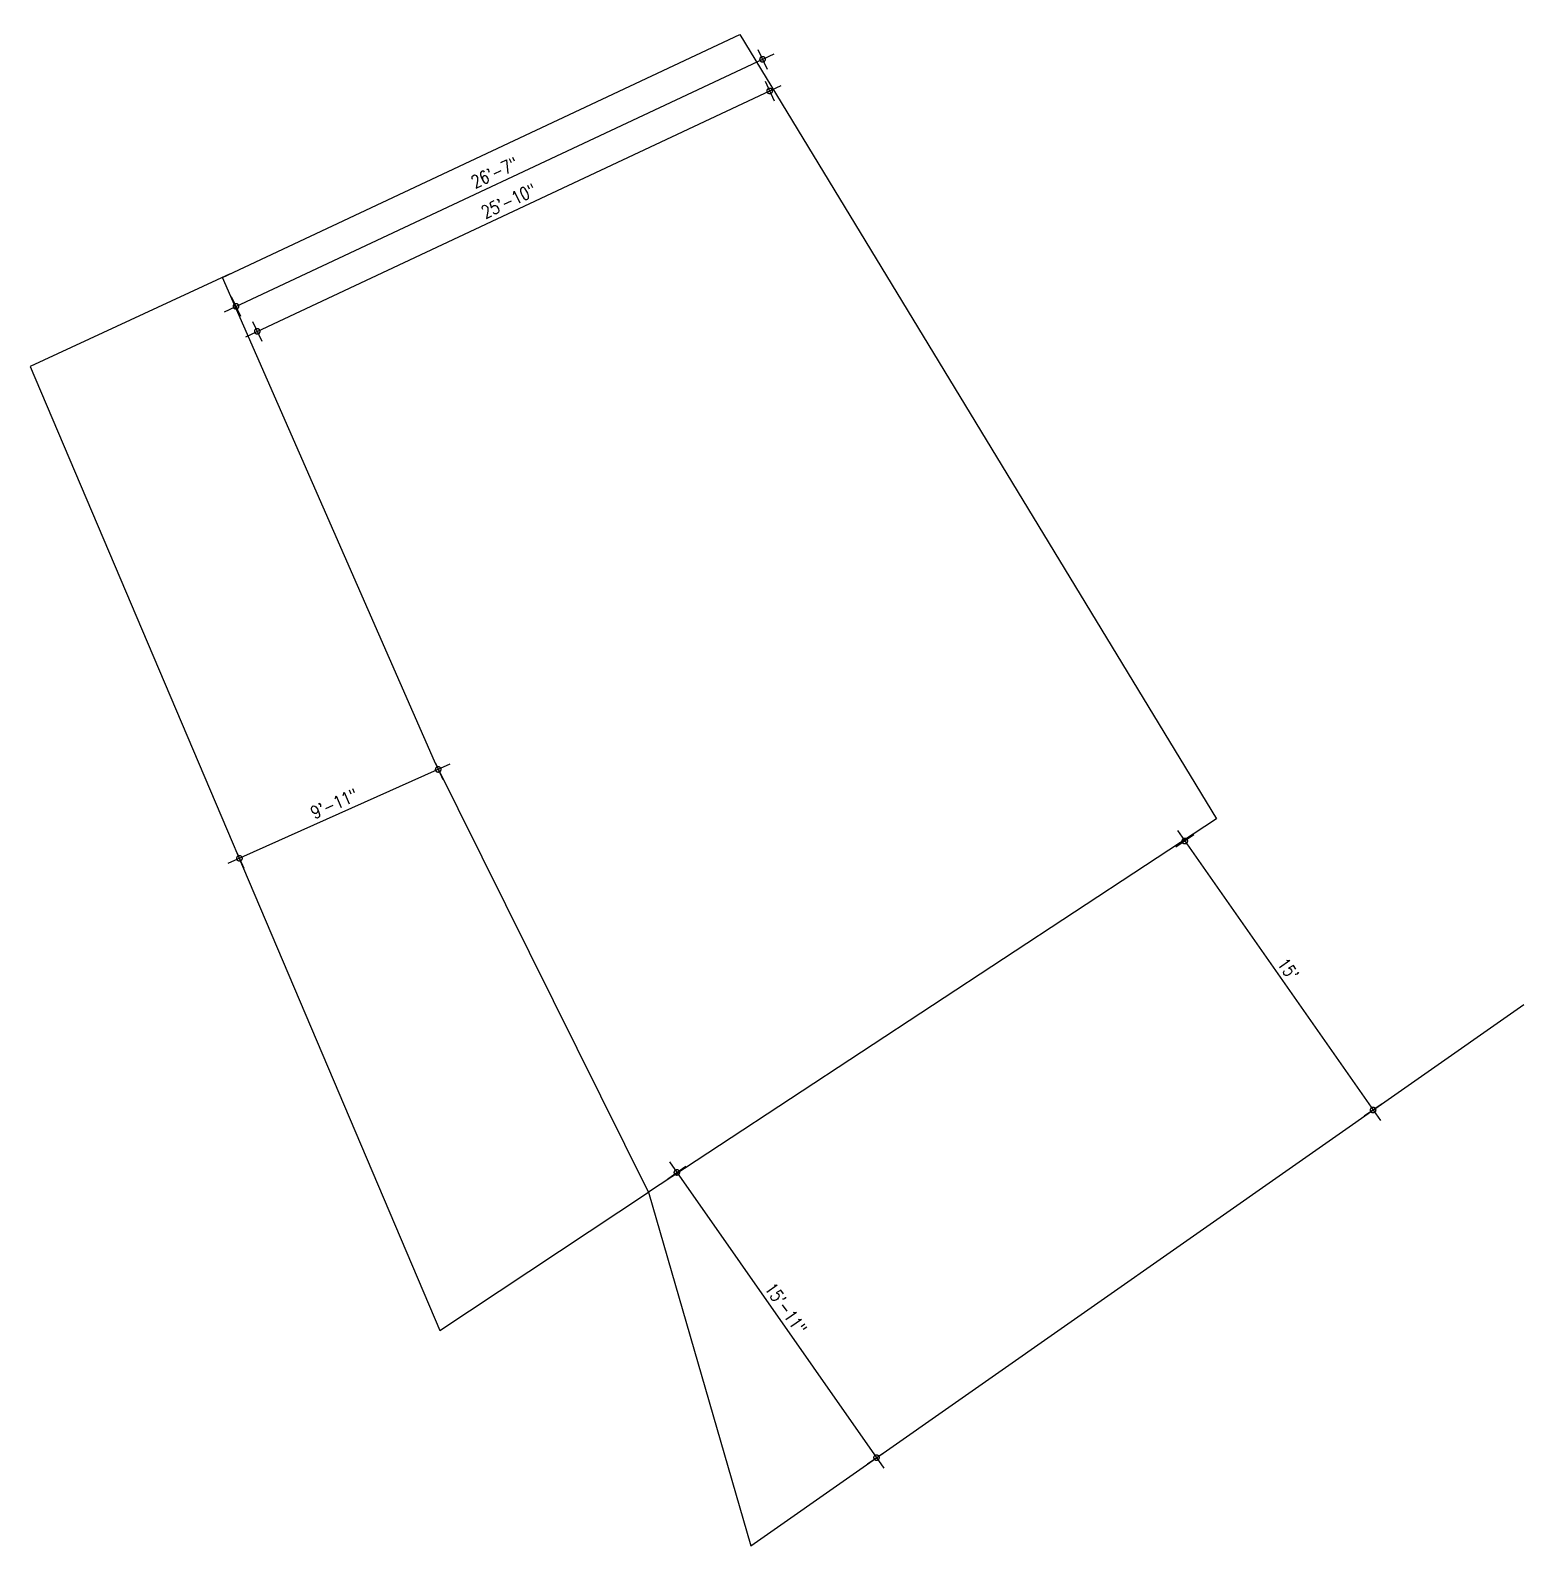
# Model space of a CAD drawing. Header units: inches. Extents: x -5096374 to -5070857, y -3259973 to -3243900.
# Drawn here: x -5089647 to -5088829, y -3244730 to -3243900 of the extents above; entities that cross this region are included whole.
import ezdxf

# ---------------------------------------------------------------- set-up
doc = ezdxf.new("R2010")
doc.units = ezdxf.units.IN
doc.header["$LTSCALE"] = 2
doc.header["$MEASUREMENT"] = 0
doc.header["$PDMODE"] = 34
doc.layers.get('0').update_dxf_attribs({"linetype": 'CONTINUOUS'})
doc.layers.get('DEFPOINTS').update_dxf_attribs({"color": 141, "linetype": 'CONTINUOUS'})
doc.styles.add('ROMANS', font='Romans.shx', dxfattribs={"width": 0.8})
doc.dimstyles.new('8 SCALE', dxfattribs={"dimscale": 0, "dimtxt": 7, "dimasz": 6, "dimexe": 6, "dimexo": 2, "dimgap": 2, "dimtad": 1, "dimdec": 0, "dimzin": 0, "dimdsep": 46, "dimlunit": 4, "dimtxsty": 'ROMANS', "dimblk": 'DOTSMALL', "dimcen": 0, "dimdle": 7, "dimclrd": 8, "dimclre": 8, "dimclrt": 3, "dimadec": 0, "dimazin": 0, "dimtfac": 1, "dimtdec": 0, "dimtofl": 0, "dimtmove": 2, "dimatfit": 3, "dimfxl": 6, "dimfxlon": 1, "dimtolj": 1, "dimtzin": 0, "dimarcsym": 0})

# ---------------------------------------------------------------- blocks, each defined once
blk = doc.blocks.new('_DOTSMALL')
at = {"color": 0, "linetype": 'ByBlock', "const_width": 0.5}
blk.add_lwpolyline([(-0.0625, 0, 1), (0.0625, 0, 1)], format="xyb", close=True, dxfattribs=at)
blk = doc.blocks.new('*D207')
at = {"color": 8, "lineweight": -2, "ltscale": 0.5, "transparency": 16777216}
for p, q in [((-5089009.38, -3244340.43), (-5089019.21, -3244347.31)), ((-5089018.31, -3244338.14), (-5088907.07, -3244497.01)), ((-5088906.17, -3244487.83), (-5088916, -3244494.72))]:
    blk.add_line(p, q, dxfattribs=at)
at = {"layer": 'DEFPOINTS', "color": 0, "ltscale": 0.5, "transparency": 16777216}
for p in [(-5088994.58, -3244330.07), (-5088891.38, -3244477.48), (-5088911.09, -3244491.28)]:
    blk.add_point(p, dxfattribs=at)
at = {"color": 8, "lineweight": -2, "ltscale": 0.5, "transparency": 16777216, "xscale": 6, "yscale": 6, "zscale": 6}
for p, rotation in [((-5089014.29, -3244343.87), 124.9976035036696), ((-5088911.09, -3244491.28), 304.9976035036696)]:
    blk.add_blockref('_DOTSMALL', p, dxfattribs=dict(at, rotation=rotation))
at = {"color": 3, "ltscale": 0.5, "transparency": 16777216, "insert": (-5088957.64, -3244414.04), "char_height": 7, "attachment_point": 5, "rotation": 304.9976, "style": 'ROMANS'}
blk.add_mtext("\\A1;15'", dxfattribs=at)
blk = doc.blocks.new('*D208')
at = {"color": 8, "lineweight": -2, "ltscale": 0.5, "transparency": 16777216}
for p, q in [((-5089417.07, -3244301.77), (-5089538.79, -3244356.19)), ((-5089425.03, -3244301.12), (-5089421.01, -3244310.1)), ((-5089533.97, -3244349.83), (-5089529.95, -3244358.81))]:
    blk.add_line(p, q, dxfattribs=at)
at = {"layer": 'DEFPOINTS', "color": 0, "ltscale": 0.5, "transparency": 16777216}
for p in [(-5089425.85, -3244299.29), (-5089534.78, -3244348), (-5089532.4, -3244353.34)]:
    blk.add_point(p, dxfattribs=at)
at = {"color": 8, "lineweight": -2, "ltscale": 0.5, "transparency": 16777216, "xscale": 6, "yscale": 6, "zscale": 6}
for p, rotation in [((-5089423.46, -3244304.63), 24.09119559134611), ((-5089532.4, -3244353.34), 204.0911955913461)]:
    blk.add_blockref('_DOTSMALL', p, dxfattribs=dict(at, rotation=rotation))
at = {"color": 3, "ltscale": 0.5, "transparency": 16777216, "insert": (-5089480.45, -3244323.35), "char_height": 7, "attachment_point": 5, "rotation": 24.0912, "style": 'ROMANS'}
blk.add_mtext('\\A1;9\'-11"', dxfattribs=at)
blk = doc.blocks.new('*D243')
at = {"color": 8, "lineweight": -2, "ltscale": 0.5, "transparency": 16777216}
for p, q in [((-5089528.98, -3244067.52), (-5089235.47, -3243929.84)), ((-5089244.36, -3243927.38), (-5089239.26, -3243938.24)), ((-5089525.19, -3244059.12), (-5089520.09, -3244069.98))]:
    blk.add_line(p, q, dxfattribs=at)
at = {"layer": 'DEFPOINTS', "color": 0, "ltscale": 0.5, "transparency": 16777216}
for p in [(-5089256.63, -3243901.21), (-5089241.81, -3243932.81), (-5089537.46, -3244032.95)]:
    blk.add_point(p, dxfattribs=at)
at = {"color": 8, "lineweight": -2, "ltscale": 0.5, "transparency": 16777216, "xscale": 6, "yscale": 6, "zscale": 6}
for p, rotation in [((-5089241.81, -3243932.81), 25.13112492566933), ((-5089522.64, -3244064.55), 205.1311249256693)]:
    blk.add_blockref('_DOTSMALL', p, dxfattribs=dict(at, rotation=rotation))
at = {"color": 3, "ltscale": 0.5, "transparency": 16777216, "insert": (-5089384.84, -3243993.1), "char_height": 7, "attachment_point": 5, "rotation": 25.13112, "style": 'ROMANS'}
blk.add_mtext('\\A1;25\'-10"', dxfattribs=at)
blk = doc.blocks.new('*D244')
at = {"color": 8, "lineweight": -2, "ltscale": 0.5, "transparency": 16777216}
for p, q in [((-5089540.65, -3244053.79), (-5089239.36, -3243912.47)), ((-5089248.25, -3243910.01), (-5089243.15, -3243920.88)), ((-5089536.86, -3244045.38), (-5089531.76, -3244056.25))]:
    blk.add_line(p, q, dxfattribs=at)
at = {"layer": 'DEFPOINTS', "color": 0, "ltscale": 0.5, "transparency": 16777216}
for p in [(-5089253.14, -3243899.58), (-5089245.7, -3243915.45), (-5089541.76, -3244034.95)]:
    blk.add_point(p, dxfattribs=at)
at = {"color": 8, "lineweight": -2, "ltscale": 0.5, "transparency": 16777216, "xscale": 6, "yscale": 6, "zscale": 6}
for p, rotation in [((-5089245.7, -3243915.45), 25.12817336852892), ((-5089534.31, -3244050.82), 205.1281733685289)]:
    blk.add_blockref('_DOTSMALL', p, dxfattribs=dict(at, rotation=rotation))
at = {"color": 3, "ltscale": 0.5, "transparency": 16777216, "insert": (-5089392.62, -3243977.55), "char_height": 7, "attachment_point": 5, "rotation": 25.12817, "style": 'ROMANS'}
blk.add_mtext('\\A1;26\'-7"', dxfattribs=at)
blk = doc.blocks.new('*D274')
at = {"color": 8, "lineweight": -2, "ltscale": 0.5, "transparency": 16777216}
for p, q in [((-5089296.68, -3244519.74), (-5089179.25, -3244687.52)), ((-5089297.58, -3244528.92), (-5089287.75, -3244522.04)), ((-5089188.18, -3244685.22), (-5089178.35, -3244678.34))]:
    blk.add_line(p, q, dxfattribs=at)
at = {"layer": 'DEFPOINTS', "color": 0, "ltscale": 0.5, "transparency": 16777216}
for p in [(-5089308.23, -3244536.37), (-5089183.26, -3244681.78), (-5089198.82, -3244692.67)]:
    blk.add_point(p, dxfattribs=at)
at = {"color": 8, "lineweight": -2, "ltscale": 0.5, "transparency": 16777216, "xscale": 6, "yscale": 6, "zscale": 6}
for p, rotation in [((-5089292.67, -3244525.48), 124.9901746232348), ((-5089183.26, -3244681.78), 304.9901746232347)]:
    blk.add_blockref('_DOTSMALL', p, dxfattribs=dict(at, rotation=rotation))
at = {"color": 3, "ltscale": 0.5, "transparency": 16777216, "insert": (-5089232.91, -3244600.09), "char_height": 7, "attachment_point": 5, "rotation": 304.99017, "style": 'ROMANS'}
blk.add_mtext('\\A1;15\'-11"', dxfattribs=at)

msp = doc.modelspace()

# ---------------------------------------------------------------- linework, layer by layer
at = {"ltscale": 0.5}
msp.add_lwpolyline([(-5089541.76, -3244034.95), (-5089258.18, -3243901.94), (-5088996.94, -3244331.62), (-5089308.23, -3244536.37), (-5089425.51, -3244300.05)], close=True, dxfattribs=at)
msp.add_lwpolyline([(-5089537.46, -3244032.95), (-5089647.03, -3244083.89), (-5089422.54, -3244612.12), (-5089308.23, -3244536.37), (-5089252.19, -3244730.02), (-5088828.55, -3244433.5)], dxfattribs=at)

# ---------------------------------------------------------------- dimensions: what is measured, and where the dimension line sits
for p1, p2, distance, picture, middle in [((-5089541.76, -3244034.95), (-5089253.14, -3243899.58), -17.53, '*D244', (-5089392.62, -3243977.55)), ((-5089537.46, -3244032.95), (-5089256.63, -3243901.21), -34.9, '*D243', (-5089384.84, -3243993.1)), ((-5089425.85, -3244299.29), (-5089534.78, -3244348), 5.84, '*D208', (-5089480.45, -3244323.35)), ((-5088994.58, -3244330.07), (-5088891.38, -3244477.48), -24.06, '*D207', (-5088957.64, -3244414.04)), ((-5089308.23, -3244536.37), (-5089198.82, -3244692.67), 18.99, '*D274', (-5089232.91, -3244600.09))]:
    dim = msp.add_aligned_dim(p1=p1, p2=p2, distance=distance, dimstyle='8 SCALE', override={"dimscale": 1}, dxfattribs=at)
    dim.commit()
    dim.dimension.update_dxf_attribs({"geometry": picture, "text_midpoint": middle})

doc.saveas('drawing.dxf')
